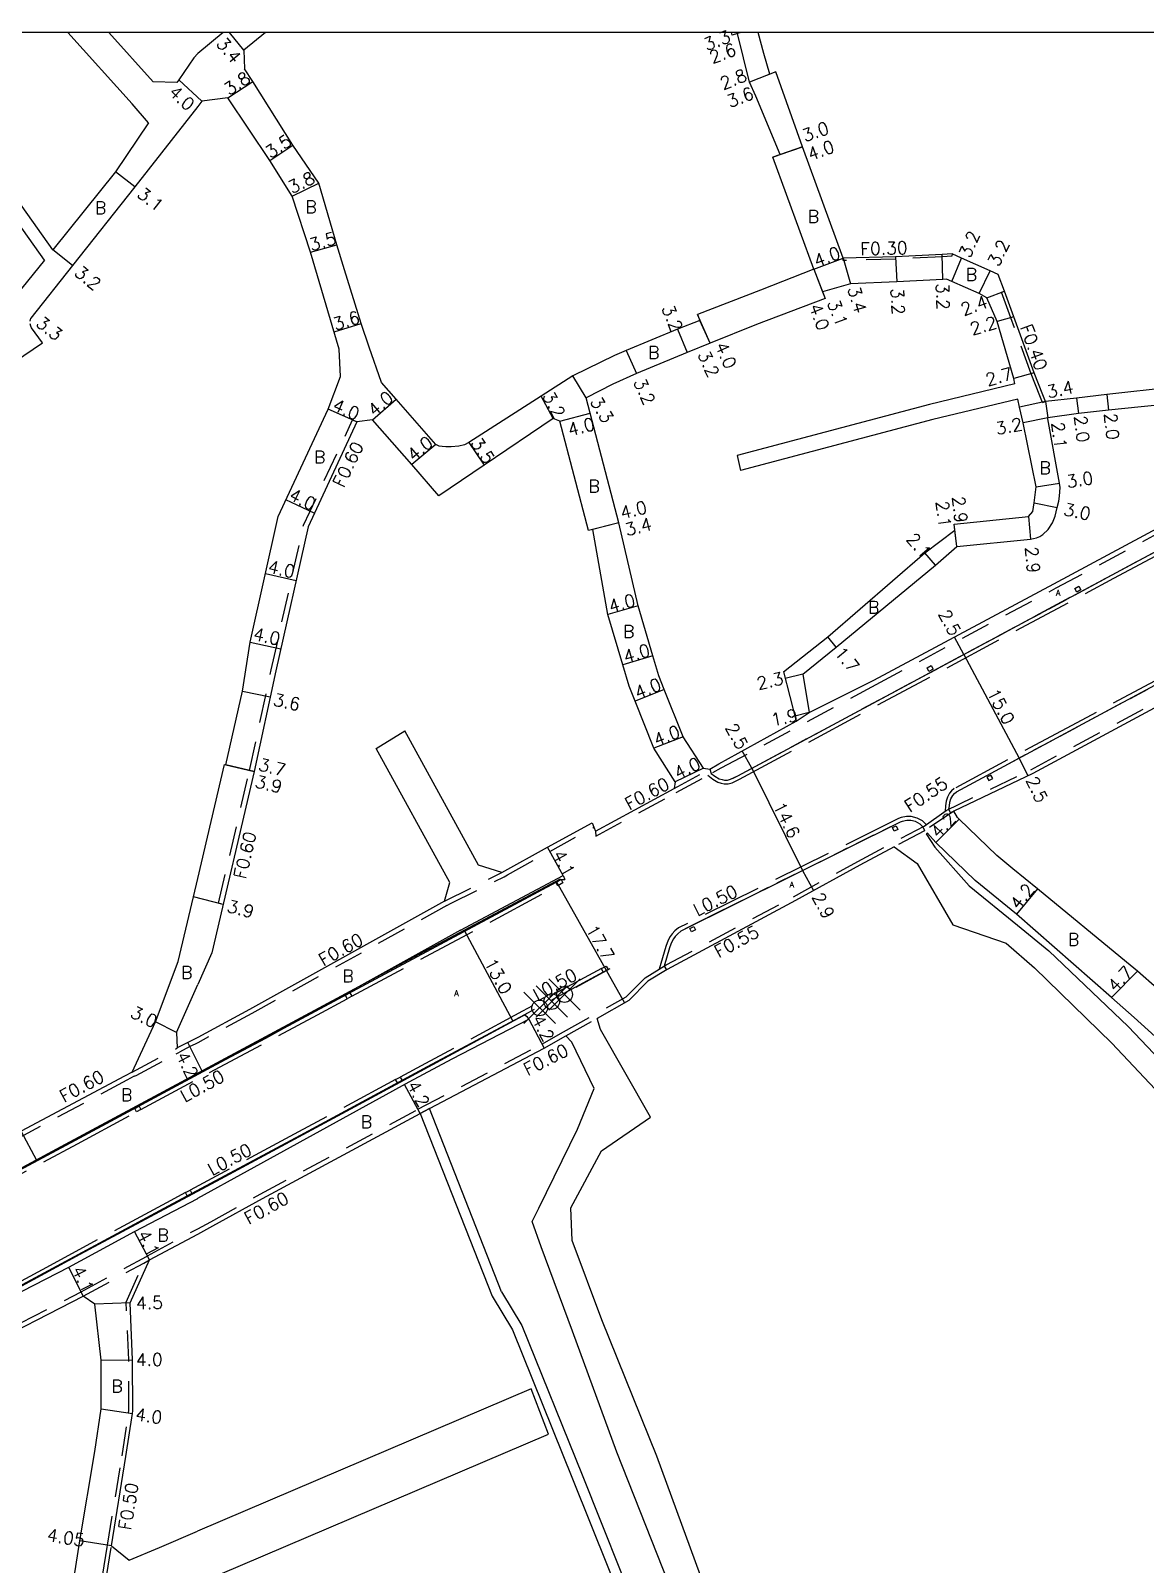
# Model space of a CAD drawing. Header units: metres. Extents: x -4000 to -3200, y -110400 to -109800.
# Drawn here: x -3504 to -3362, y -109995.1 to -109799.8 of the extents above; entities that cross this region are included whole.
import ezdxf

# ---------------------------------------------------------------- set-up
doc = ezdxf.new("R2010")
doc.units = ezdxf.units.M
doc.header["$LTSCALE"] = 2.5
doc.header["$PDMODE"] = 35
doc.header["$PDSIZE"] = 2
for name, pattern in [('2213000', [1.5, 1, -0.5]), ('2227000', [2.5, 2, -0.5]), ('2232000', [2.5, 1.5, -1]), ('2233000', [4, 3, -1]), ('6301000', [1, 0.5, -0.5])]:
    doc.linetypes.add(name, pattern=pattern)
for name, color, linetype in [('2101000', 177, 'Continuous'), ('2102000', 191, 'Continuous'), ('2102001', 191, 'Continuous'), ('2213000', 6, '2213000'), ('2227000', 3, '2227000'), ('2227100', 7, 'Continuous'), ('2232000', 4, '2232000'), ('2233000', 62, '2233000'), ('2235000', 7, 'Continuous'), ('6132000', 1, '6132000'), ('9107000', 111, 'Continuous'), ('9201100', 215, 'Continuous'), ('9201500', 222, 'Continuous'), ('9202100', 82, 'Continuous'), ('9202200', 155, '6301000'), ('9203500', 155, 'Continuous'), ('999', 7, 'Continuous')]:
    doc.layers.add(name, color=color, linetype=linetype)
doc.styles.add('Dm_Anotation', font='txt.shx', dxfattribs={"bigfont": 'pscdm.shx'})
doc.linetypes.add('6132000', pattern='A,1e-07,[100,DM.shx,S=0.25,R=0,X=0,Y=0],0.05,[100,DM.shx,S=0.2,R=0,X=0,Y=0],0.05,[100,DM.shx,S=0.15,R=0,X=0,Y=0],0.05,[100,DM.shx,S=0.1,R=0,X=0,Y=0],0.05,[100,DM.shx,S=0.05,R=0,X=0,Y=0],4.8', length=5)

msp = doc.modelspace()

# ---------------------------------------------------------------- linework, layer by layer
at = {"layer": '2101000'}
for points in [[(-3479.51, -109800), (-3482.74, -109802.65)], [(-3474.12, -109800), (-3476.87, -109802.24)], [(-3412.46, -109806.34), (-3414, -109800.13), (-3414.67, -109800.33), (-3414.76, -109800)], [(-3410.63, -109802.65), (-3411.34, -109800)], [(-3482.74, -109802.65), (-3483.24, -109803.22), (-3485.13, -109806.01), (-3485.4, -109806.36)], [(-3476.87, -109802.24), (-3476.8, -109804.63)], [(-3374.75, -109846.99), (-3375.09, -109846.14), (-3376.2, -109843.33), (-3378.8, -109836.21), (-3380, -109832.94), (-3380.78, -109830.82), (-3381.81, -109830.34), (-3385.47, -109828.75), (-3386.64, -109828.19), (-3387.91, -109828.25), (-3393.87, -109828.55), (-3400.51, -109828.73), (-3405.72, -109814.54), (-3409.11, -109805.02), (-3409.85, -109805.31), (-3410.63, -109802.65)], [(-3404.25, -109830.14), (-3411.05, -109832.81), (-3419.1, -109835.93), (-3418.77, -109836.66), (-3421.63, -109837.78), (-3428.18, -109840.5), (-3429.66, -109841.15), (-3434.95, -109843.71), (-3438.99, -109846.33), (-3448.21, -109852.23), (-3448.78, -109852.5), (-3449.47, -109852.68), (-3450.44, -109852.78), (-3451.15, -109852.75), (-3451.6, -109852.73), (-3451.99, -109852.68), (-3452.42, -109852.46), (-3457.47, -109846.7), (-3459.34, -109844.57), (-3460.92, -109840.06), (-3461.93, -109837.05), (-3464.04, -109830.22), (-3465.01, -109827.04), (-3467.31, -109819.18), (-3470.61, -109814.36), (-3475.74, -109806.25), (-3476.8, -109804.63)], [(-3408.55, -109815.54), (-3411.64, -109808.11), (-3412.46, -109806.34)], [(-3482.74, -109809.42), (-3490.77, -109819.66), (-3498.7, -109829.69), (-3504.02, -109836.4)], [(-3482.74, -109907.76), (-3479.35, -109893.25), (-3479.15, -109893.29), (-3477.02, -109883.87), (-3476.07, -109877.64), (-3472.49, -109861.64), (-3466.11, -109847.96), (-3464.55, -109843.79), (-3464.71, -109840.32), (-3468.37, -109827.99), (-3470.72, -109820.85), (-3473.54, -109816.28), (-3478.92, -109808.33), (-3482.21, -109808.74)], [(-3482.21, -109808.74), (-3482.74, -109809.42)], [(-3489, -109811.51), (-3493.21, -109817.76), (-3501.19, -109827.69)], [(-3409.49, -109815.88), (-3408.55, -109815.54)], [(-3404.25, -109830.14), (-3409.49, -109815.88)], [(-3502.25, -109828.99), (-3506.61, -109834.35), (-3508.35, -109836.47), (-3512.77, -109837.96), (-3514.07, -109838.26), (-3517.94, -109839.03), (-3521.24, -109839.31)], [(-3378.67, -109844.74), (-3378.8, -109844.05), (-3380.92, -109836.82), (-3382.25, -109833.77), (-3383.2, -109833.22), (-3386.7, -109831.7), (-3387.35, -109831.42), (-3387.82, -109831.45), (-3393.71, -109831.74), (-3399.59, -109832), (-3403.16, -109833.04)], [(-3403.16, -109833.04), (-3402.84, -109833.88)], [(-3402.84, -109833.88), (-3411.57, -109837.18), (-3417.46, -109839.58), (-3420.42, -109840.74), (-3426.87, -109843.42), (-3429.86, -109844.77), (-3433.26, -109846.54)], [(-3509.7, -109844.37), (-3502.52, -109839.54), (-3503.9, -109837.6), (-3504, -109837.38), (-3504.07, -109837.1)], [(-3504.09, -109836.77), (-3504.02, -109836.4)], [(-3342.6, -109838.97), (-3348.32, -109841.2), (-3358.49, -109845.16), (-3366.96, -109846.12), (-3370.79, -109846.55), (-3374.75, -109846.99)], [(-3342.08, -109840.7), (-3347.41, -109843.31), (-3351.92, -109845.45), (-3357.83, -109847.78), (-3357.93, -109847.38), (-3357.98, -109847.2), (-3366.74, -109848.11), (-3370.56, -109848.54), (-3374.48, -109849.07)], [(-3429.11, -109862.44), (-3432.76, -109848.49), (-3433.26, -109846.54)], [(-3376.94, -109861.63), (-3376.37, -109861.02), (-3376.22, -109859.9), (-3375.93, -109857.88), (-3377.61, -109849.71), (-3378.07, -109847.7), (-3378.27, -109846.68)], [(-3462.46, -109849.59), (-3468.69, -109862.94), (-3472.79, -109881.3), (-3475.55, -109894.13), (-3480.95, -109917.22), (-3482.74, -109921.26)], [(-3460.48, -109849.34), (-3462.46, -109849.59)], [(-3437.46, -109849.14), (-3446.24, -109855.12), (-3452.05, -109859.03), (-3455.48, -109855.04), (-3460.48, -109849.34)], [(-3436.63, -109849.48), (-3437.46, -109849.14)], [(-3432.98, -109863.43), (-3436.63, -109849.48)], [(-3405.68, -109881.72), (-3401.41, -109878.27), (-3388.75, -109867.86), (-3386.04, -109865.48), (-3376.67, -109864.52), (-3375.9, -109864.36), (-3375.48, -109864.18), (-3375.08, -109863.94), (-3374.41, -109863.3), (-3373.88, -109862.47), (-3373.52, -109861.58), (-3373.28, -109860.5), (-3373.07, -109859.71), (-3372.97, -109859.06), (-3372.91, -109857.94), (-3372.97, -109857.38), (-3374.45, -109849.19), (-3374.48, -109849.07)], [(-3404.86, -109886.6), (-3396.62, -109882.51), (-3373.68, -109870.2), (-3355.34, -109860.36), (-3342.04, -109853.35)], [(-3418.31, -109893.68), (-3420.93, -109889.7), (-3423.32, -109883.68), (-3424.01, -109881.94), (-3424.76, -109879.41), (-3426.66, -109873.04), (-3429.11, -109862.44)], [(-3408.13, -109881.44), (-3402.48, -109876.95), (-3390.13, -109866.28), (-3386.29, -109863.4), (-3386.39, -109862.6), (-3376.94, -109861.63)], [(-3421.92, -109895.42), (-3424.65, -109891.17), (-3427.03, -109885.15), (-3427.79, -109883.26), (-3428.59, -109880.55), (-3430.51, -109874.12), (-3432.4, -109863.28), (-3432.98, -109863.43)], [(-3335.86, -109872.54), (-3342.79, -109876.29), (-3376.39, -109894.37), (-3386.42, -109899.16)], [(-3408.13, -109881.44), (-3406.53, -109887.73)], [(-3405.68, -109881.72), (-3404.86, -109886.6)], [(-3417.52, -109893.82), (-3416.38, -109893.13), (-3406.53, -109887.73)], [(-3418.31, -109893.68), (-3417.52, -109893.82)], [(-3421.92, -109895.42), (-3422.07, -109896.29)], [(-3432.09, -109901.72), (-3422.07, -109896.29)], [(-3385.95, -109899.99), (-3386.42, -109899.16)], [(-3443.99, -109907), (-3438.19, -109903.78), (-3432.51, -109900.67), (-3432.29, -109901.23), (-3432.09, -109901.72)], [(-3346.41, -109934.87), (-3350.09, -109931.36), (-3353.57, -109928.09), (-3360.52, -109921.78), (-3363.06, -109919.56), (-3364.43, -109918.39), (-3375.79, -109909.05), (-3378.91, -109906.51), (-3380.97, -109904.82), (-3385.75, -109900.19), (-3385.95, -109899.99)], [(-3389.79, -109901.99), (-3389.94, -109902.06)], [(-3346.27, -109947.85), (-3349.1, -109941.11), (-3349.64, -109939.65), (-3350.56, -109938.47), (-3353.27, -109935.49), (-3356.8, -109931.5), (-3363.47, -109925.44), (-3366.34, -109922.93), (-3378.45, -109912.31), (-3383.7, -109908.02), (-3388.71, -109903.17), (-3389.79, -109901.99)], [(-3394.02, -109903.73), (-3398.39, -109906.06), (-3406.61, -109910.57), (-3422.95, -109919.33), (-3425.42, -109920.83), (-3427.81, -109923.29), (-3431.88, -109925.57)], [(-3449.26, -109914.32), (-3436.21, -109907.37), (-3436, -109907.87)], [(-3589.24, -109988.6), (-3581.52, -109984.89), (-3573.78, -109981.23), (-3563.7, -109976.06), (-3547.2, -109967.34), (-3525.53, -109955.72), (-3511.41, -109948.1), (-3498.31, -109941.09), (-3481.48, -109932.03), (-3467.73, -109924.66), (-3436.46, -109907.88), (-3436, -109907.87)], [(-3491.1, -109932.42), (-3488.14, -109926.03), (-3485.22, -109918.34), (-3483.28, -109910.07), (-3482.74, -109907.76)], [(-3451.29, -109910.65), (-3476.14, -109924.44), (-3482.74, -109927.99)], [(-3449.26, -109914.32), (-3474.11, -109928.12), (-3482.13, -109932.39), (-3482.74, -109932.72)], [(-3485.45, -109927.35), (-3482.74, -109921.26)], [(-3441.12, -109925.1), (-3453.5, -109931.75), (-3469.68, -109940.47), (-3486.51, -109949.49), (-3501.78, -109957.73), (-3527.55, -109971.58), (-3543.57, -109980.15), (-3552.53, -109985.01), (-3560.01, -109988.85), (-3566.66, -109992.12), (-3573.04, -109995.23), (-3578.56, -109997.81), (-3590.54, -110003.2), (-3590.45, -110003.4)], [(-3441.12, -109925.1), (-3440.8, -109925.32)], [(-3482.74, -109948.5), (-3482.71, -109948.48), (-3476.39, -109944.98), (-3455.83, -109933.67), (-3450.34, -109930.72), (-3440.58, -109925.66), (-3440.8, -109925.32)], [(-3485.45, -109927.35), (-3485.34, -109929.34)], [(-3482.74, -109927.99), (-3484.01, -109928.64), (-3485.34, -109929.34)], [(-3453.24, -109937.06), (-3438.63, -109929.37), (-3435.85, -109927.81)], [(-3491.1, -109932.42), (-3492.05, -109932.92), (-3505.22, -109939.95), (-3510.27, -109942.65), (-3528.52, -109952.24), (-3544.63, -109960.78), (-3546.79, -109961.93)], [(-3482.74, -109932.72), (-3490.07, -109936.62), (-3503.25, -109943.66), (-3508.31, -109946.36), (-3526.56, -109955.96), (-3542.66, -109964.49)], [(-3482.74, -109953.04), (-3480.81, -109951.99), (-3474.5, -109948.5), (-3454.4, -109937.67)], [(-3454.4, -109937.67), (-3445.23, -109960.97)], [(-3444.06, -109960.39), (-3453.24, -109937.06)], [(-3499.14, -109957.27), (-3490.78, -109952.71), (-3482.74, -109948.5)], [(-3488.88, -109956.34), (-3482.74, -109953.04)], [(-3493.74, -109992.76), (-3491.88, -109981.37), (-3491.07, -109975.89), (-3491.02, -109975.57), (-3491.03, -109969.06), (-3491.35, -109961.81), (-3488.88, -109956.34)], [(-3535.2, -109976.51), (-3534.85, -109976.31), (-3524.36, -109970.54), (-3512.49, -109964.11), (-3499.14, -109957.27)], [(-3532.82, -109979.98), (-3522.31, -109974.2), (-3510.57, -109967.74), (-3497.33, -109960.95)], [(-3518.77, -110003.18), (-3506.4, -110022.13), (-3506.22, -110022.4), (-3502.34, -110020.16), (-3501.48, -110015.18), (-3500.08, -110006.72), (-3499.33, -110002.18), (-3497.74, -109992.1), (-3495.83, -109980.75), (-3495.03, -109975.31), (-3495.03, -109969.12), (-3495.84, -109961.97)], [(-3495.84, -109961.97), (-3497.33, -109960.95)], [(-3445.23, -109960.97), (-3442.65, -109965.26), (-3435, -109984.22), (-3428.19, -110001.25), (-3429.92, -110000.42), (-3425.94, -110010.45), (-3419.33, -110027.6), (-3420.38, -110028.08), (-3419.19, -110033.47), (-3413.52, -110047.64)], [(-3444.06, -109960.39), (-3441.48, -109964.68), (-3433.79, -109983.73), (-3426.44, -110002.13), (-3427.63, -110002.67), (-3424.73, -110009.98), (-3417.68, -110028.27), (-3418.89, -110028.83), (-3417.94, -110033.08), (-3412.27, -110047.26)]]:
    msp.add_lwpolyline(points, dxfattribs=at)
at = {"layer": '2102000'}
for points in [[(-3502.25, -109828.99), (-3513, -109813.86), (-3522.44, -109800)], [(-3501.19, -109827.69), (-3511.72, -109812.87), (-3520.49, -109800)], [(-3489, -109811.51), (-3491.11, -109809.07), (-3499.28, -109800)], [(-3485.4, -109806.36), (-3488.4, -109806.28), (-3494.06, -109800)], [(-3378.67, -109844.74), (-3389.54, -109847.36), (-3414.05, -109853.86)], [(-3378.27, -109846.68), (-3389.11, -109849.3), (-3413.62, -109855.8)], [(-3443.99, -109907), (-3446.99, -109906.05), (-3456.38, -109888.95)], [(-3451.29, -109910.65), (-3450.62, -109908.28), (-3460.01, -109891.18)], [(-3389.94, -109902.06), (-3388.85, -109903.77), (-3384.47, -109908.68), (-3378.33, -109913.68), (-3374.35, -109916.98), (-3364.21, -109926.59), (-3354.44, -109936.93), (-3350.58, -109941.3), (-3347.39, -109947.9), (-3341.5, -109959.94), (-3338.1, -109968.51), (-3331.96, -109986.87), (-3328.69, -109998.44), (-3324.62, -110016.45), (-3320.93, -110034.2), (-3320.76, -110041.72)], [(-3394.02, -109903.73), (-3391.1, -109905.84), (-3386.58, -109913.65), (-3379.75, -109915.97), (-3376.14, -109919.15), (-3366.33, -109928.72), (-3356.65, -109938.96), (-3353.1, -109942.98), (-3350.1, -109949.18), (-3344.25, -109961.15), (-3340.92, -109969.53), (-3334.83, -109987.75), (-3331.6, -109999.19), (-3331.12, -110001.3)], [(-3406.9, -110027.24), (-3407.1, -110026.71), (-3416.79, -110001.74), (-3424.28, -109981.34), (-3431.29, -109963.95), (-3435.03, -109953.87), (-3435.23, -109949.72), (-3431.31, -109942.42), (-3425.08, -109938.17), (-3431.42, -109927), (-3431.88, -109925.57)], [(-3405.33, -110042.97), (-3410.84, -110028.12), (-3420.53, -110003.16), (-3429.34, -109980.82), (-3435.01, -109965.4), (-3438.99, -109954.68), (-3440.15, -109951.45), (-3439.29, -109949.74), (-3434.37, -109939.67), (-3432.24, -109934.5), (-3435.1, -109928.62), (-3435.85, -109927.81)], [(-3482.75, -109997.61), (-3438.07, -109978.54), (-3440.29, -109972.76), (-3482.75, -109990.88)], [(-3493.74, -109992.76), (-3491.47, -109994.58), (-3487.59, -109992.95), (-3482.75, -109990.88)]]:
    msp.add_lwpolyline(points, dxfattribs=at)
at = {"layer": '2102001'}
for points in [[(-3414.05, -109853.86), (-3413.62, -109855.8)], [(-3460.01, -109891.18), (-3456.38, -109888.95)]]:
    msp.add_lwpolyline(points, dxfattribs=at)
at = {"layer": '2213000'}
for points in [[(-3417.33, -109894.36), (-3416.86, -109894.72), (-3416.31, -109895.04), (-3415.96, -109895.15), (-3415.63, -109895.22), (-3415.25, -109895.22), (-3414.86, -109895.11), (-3413.95, -109894.67), (-3366.28, -109869.08), (-3342.78, -109856.48), (-3338.9, -109854.42), (-3338.7, -109854.15), (-3338.48, -109853.84), (-3338.23, -109853.46), (-3337.96, -109852.95), (-3337.72, -109852.42), (-3337.42, -109851.53)], [(-3387.09, -109898.92), (-3387, -109898.48), (-3386.95, -109898.02), (-3386.81, -109897.61), (-3386.57, -109897.18), (-3386.36, -109896.93), (-3386.1, -109896.7), (-3370.54, -109888.35), (-3350.47, -109877.58), (-3336.38, -109870.04), (-3335.39, -109869.74), (-3334.46, -109869.53), (-3333.89, -109869.49), (-3333.2, -109869.51), (-3332.68, -109869.57), (-3332.07, -109869.73), (-3331.86, -109869.81)], [(-3390.38, -109901.16), (-3390.73, -109900.82), (-3391.3, -109900.51), (-3391.92, -109900.35), (-3392.4, -109900.37), (-3393.02, -109900.48), (-3393.29, -109900.57), (-3421.22, -109914.45), (-3421.6, -109914.78), (-3421.92, -109915.13), (-3422.13, -109915.43), (-3422.31, -109915.74), (-3422.47, -109916.12), (-3422.63, -109916.57), (-3423.32, -109918.92)]]:
    msp.add_lwpolyline(points, dxfattribs=at)
at = {"layer": '2227000'}
for points in [[(-3376.02, -109874.3), (-3366.28, -109869.08), (-3363.11, -109867.38)], [(-3390.08, -109881.85), (-3379.79, -109876.33)], [(-3398.11, -109886.16), (-3393.28, -109883.57)], [(-3404.08, -109889.37), (-3402.71, -109888.63)], [(-3414.62, -109895), (-3413.95, -109894.67), (-3409.07, -109892.04)], [(-3413.38, -109910.55), (-3421.22, -109914.45)]]:
    msp.add_lwpolyline(points, dxfattribs=at)
at = {"layer": '2227100'}
for p in [(-3436.02, -109922.53, 15.91), (-3439.19, -109924.24, 15.96), (-3437.65, -109923.43, 15.91)]:
    msp.add_point(p, dxfattribs=at)
at = {"layer": '2232000'}
for points in [[(-3432.09, -109901.72), (-3432.04, -109902.36), (-3421.79, -109896.8), (-3417.11, -109894.24), (-3416.08, -109893.67), (-3396.33, -109883.05), (-3373.39, -109870.74), (-3355.05, -109860.9), (-3341.76, -109853.88), (-3337.43, -109851.54), (-3336.74, -109851.17), (-3326.9, -109845.97), (-3323.48, -109844.15), (-3302.24, -109832.65), (-3282.31, -109821.98), (-3281.93, -109821.77), (-3279.41, -109820.35), (-3263.75, -109811.96), (-3255.98, -109807.87), (-3245.49, -109802.41), (-3240.39, -109800)], [(-3386.64, -109828.19), (-3386.7, -109828.49), (-3387.89, -109828.55), (-3393.86, -109828.85), (-3400.51, -109829.03), (-3400.51, -109828.73)], [(-3375.12, -109847.14), (-3375.46, -109846.29), (-3376.57, -109843.48), (-3379.18, -109836.35), (-3380.37, -109833.08), (-3380, -109832.94)], [(-3375.12, -109847.14), (-3374.75, -109846.99)], [(-3480.09, -109910.9), (-3476.14, -109894), (-3473.37, -109881.18), (-3469.26, -109862.74), (-3463.01, -109849.35)], [(-3463.01, -109849.35), (-3462.46, -109849.59)], [(-3436.15, -109927.28), (-3428.16, -109922.82), (-3425.76, -109920.41), (-3423.06, -109918.76), (-3406.87, -109910.09), (-3398.66, -109905.57), (-3390.21, -109901.07), (-3387.4, -109899.08), (-3376.64, -109893.9), (-3343.04, -109875.82)], [(-3406.53, -109887.73), (-3404.86, -109886.6)], [(-3422.07, -109896.29), (-3417.52, -109893.82)], [(-3386.42, -109899.16), (-3390.16, -109901.67)], [(-3443.72, -109907.54), (-3443.3, -109907.3), (-3437.9, -109904.3), (-3432.29, -109901.23)], [(-3390.16, -109901.67), (-3394.02, -109903.73)], [(-3451.29, -109910.65), (-3443.99, -109907)], [(-3451, -109911.18), (-3450.54, -109910.95), (-3443.72, -109907.54)], [(-3451, -109911.18), (-3475.85, -109924.96), (-3482.74, -109928.68)], [(-3479.51, -109911.05), (-3480.09, -109910.9)], [(-3435.85, -109927.81), (-3431.88, -109925.57)], [(-3482.74, -109928.68), (-3483.08, -109928.84), (-3483.73, -109929.17), (-3485.06, -109929.87)], [(-3454.69, -109937.15), (-3438.91, -109928.85), (-3436.15, -109927.28)], [(-3491.1, -109932.42), (-3485.34, -109929.34)], [(-3490.82, -109932.94), (-3490.6, -109932.83), (-3485.47, -109930.09), (-3485.06, -109929.87)], [(-3490.82, -109932.94), (-3491.77, -109933.45), (-3504.94, -109940.48), (-3509.99, -109943.18), (-3528.24, -109952.77), (-3544.35, -109961.31), (-3546.46, -109962.43)], [(-3482.74, -109952.36), (-3481.09, -109951.47), (-3474.79, -109947.97), (-3454.69, -109937.15)], [(-3453.24, -109937.06), (-3454.4, -109937.67)], [(-3489.16, -109955.81), (-3483.15, -109952.57), (-3482.74, -109952.36)], [(-3497.61, -109960.42), (-3489.28, -109955.88), (-3489.16, -109955.81)], [(-3497.33, -109960.95), (-3489.61, -109956.74), (-3488.88, -109956.34)], [(-3494.23, -109992.68), (-3492.37, -109981.29), (-3491.57, -109975.82), (-3491.52, -109975.53), (-3491.53, -109969.07), (-3491.85, -109961.71), (-3489.61, -109956.74)], [(-3533.02, -109979.41), (-3510.85, -109967.21), (-3497.61, -109960.42)], [(-3495.88, -110002.74), (-3495.85, -110002.55), (-3494.28, -109992.94), (-3494.23, -109992.68)], [(-3495.39, -110002.82), (-3493.74, -109992.76)]]:
    msp.add_lwpolyline(points, dxfattribs=at)
at = {"layer": '2233000'}
for points in [[(-3417.76, -109894.58), (-3417.15, -109895.12), (-3416.5, -109895.48), (-3416.08, -109895.62), (-3415.68, -109895.71), (-3415.19, -109895.7), (-3414.68, -109895.57), (-3413.73, -109895.1), (-3366.05, -109869.51), (-3342.55, -109856.91), (-3338.59, -109854.8), (-3338.31, -109854.44), (-3338.07, -109854.11), (-3337.81, -109853.7), (-3337.52, -109853.17), (-3337.26, -109852.6), (-3336.91, -109851.53), (-3336.91, -109851.26)], [(-3331.52, -109869.42), (-3331.91, -109869.26), (-3332.58, -109869.08), (-3333.16, -109869.01), (-3333.9, -109868.99), (-3334.54, -109869.04), (-3335.08, -109869.16), (-3336.57, -109869.59), (-3350.7, -109877.15), (-3370.77, -109887.92), (-3386.38, -109896.29), (-3386.71, -109896.59), (-3386.97, -109896.9), (-3387.26, -109897.41), (-3387.43, -109897.92), (-3387.49, -109898.49), (-3387.55, -109899.16)], [(-3389.95, -109900.89), (-3390.43, -109900.41), (-3391.12, -109900.05), (-3391.87, -109899.85), (-3392.46, -109899.87), (-3393.14, -109899.99), (-3393.48, -109900.11), (-3421.5, -109914.04), (-3421.95, -109914.42), (-3422.31, -109914.82), (-3422.55, -109915.16), (-3422.76, -109915.51), (-3422.94, -109915.94), (-3423.11, -109916.42), (-3423.95, -109919.3)], [(-3463.13, -109922.76), (-3436.89, -109908.68)], [(-3431.32, -109919.23), (-3441.36, -109924.66), (-3453.73, -109931.31), (-3456.95, -109933.04)], [(-3431.08, -109919.67), (-3441.12, -109925.1)], [(-3489.98, -109937.18), (-3481.24, -109932.47), (-3467.5, -109925.1), (-3463.7, -109923.06)], [(-3457.54, -109933.36), (-3469.92, -109940.03), (-3483.72, -109947.43)], [(-3516.73, -109951.54), (-3511.17, -109948.55), (-3498.07, -109941.53), (-3490.53, -109937.47)], [(-3484.32, -109947.75), (-3486.74, -109949.05), (-3502.02, -109957.29), (-3507.95, -109960.48)]]:
    msp.add_lwpolyline(points, dxfattribs=at)
at = {"layer": '2235000'}
for points in [[(-3371.03, -109870.8), (-3370.5, -109870.52), (-3370.26, -109870.98), (-3370.78, -109871.26)], [(-3389.85, -109880.9), (-3389.31, -109880.61), (-3389.06, -109881.07), (-3389.6, -109881.37)], [(-3381.72, -109894.58), (-3382.22, -109894.85), (-3381.99, -109895.29), (-3381.48, -109895.02)], [(-3394.26, -109901.27), (-3393.8, -109901.05), (-3393.58, -109901.49), (-3394.03, -109901.72)], [(-3436.22, -109908.32), (-3436.89, -109908.68), (-3437.12, -109908.24), (-3436.46, -109907.88)], [(-3420.08, -109914.11), (-3419.56, -109913.85), (-3419.33, -109914.3), (-3419.86, -109914.56)], [(-3430.47, -109919.34), (-3431.08, -109919.67), (-3431.32, -109919.23), (-3430.71, -109918.9)], [(-3463.13, -109922.76), (-3463.7, -109923.06), (-3463.94, -109922.62), (-3463.37, -109922.31)], [(-3456.71, -109933.48), (-3457.3, -109933.8), (-3457.54, -109933.36), (-3456.95, -109933.04)], [(-3489.98, -109937.18), (-3490.53, -109937.47), (-3490.77, -109937.03), (-3490.22, -109936.74)], [(-3484.32, -109947.75), (-3483.72, -109947.43), (-3483.49, -109947.87), (-3484.09, -109948.19)]]:
    msp.add_lwpolyline(points, close=True, dxfattribs=at)
at = {"layer": '6132000'}
for points in [[(-3436.56, -109907.83), (-3457.12, -109918.81), (-3500.17, -109941.95), (-3539.29, -109962.99), (-3559.47, -109973.73), (-3568.69, -109978.54), (-3581.91, -109985.04)], [(-3434.54, -109921.61), (-3430.2, -109919.23)], [(-3578.78, -109998.16), (-3573.43, -109995.56), (-3557.14, -109987.55), (-3543.37, -109980.11), (-3532.57, -109974.37), (-3515.12, -109965.01), (-3497.7, -109955.62), (-3479.78, -109945.99), (-3462.7, -109936.8), (-3440.85, -109924.99)]]:
    msp.add_lwpolyline(points, dxfattribs=at)
at = {"layer": '9107000'}
for points in [[(-3417.52, -109893.82), (-3417.33, -109894.36), (-3416.86, -109894.72), (-3416.31, -109895.04), (-3415.96, -109895.15), (-3415.63, -109895.22), (-3415.25, -109895.22), (-3414.86, -109895.11), (-3413.95, -109894.67), (-3366.28, -109869.08), (-3342.78, -109856.48), (-3338.9, -109854.42), (-3338.7, -109854.15), (-3338.48, -109853.84), (-3338.23, -109853.46), (-3337.96, -109852.95), (-3337.72, -109852.42), (-3337.42, -109851.53)], [(-3386.42, -109899.16), (-3386.84, -109899.39), (-3387.09, -109898.92), (-3387, -109898.48), (-3386.95, -109898.02), (-3386.81, -109897.61), (-3386.57, -109897.18), (-3386.36, -109896.93), (-3386.1, -109896.7), (-3370.54, -109888.35), (-3350.47, -109877.58), (-3336.38, -109870.04), (-3335.39, -109869.74), (-3334.46, -109869.53), (-3333.89, -109869.49), (-3333.2, -109869.51), (-3332.68, -109869.57), (-3332.07, -109869.73), (-3331.86, -109869.81)], [(-3390.16, -109901.67), (-3390.12, -109901.65), (-3390.38, -109901.16), (-3390.73, -109900.82), (-3391.3, -109900.51), (-3391.92, -109900.35), (-3392.4, -109900.37), (-3393.02, -109900.48), (-3393.29, -109900.57), (-3421.22, -109914.45), (-3421.6, -109914.78), (-3421.92, -109915.13), (-3422.13, -109915.43), (-3422.31, -109915.74), (-3422.47, -109916.12), (-3422.63, -109916.57), (-3423.32, -109918.92), (-3423.03, -109919.38)]]:
    msp.add_lwpolyline(points, dxfattribs=at)
at = {"layer": '9201100'}
for points in [[(-3476.87, -109802.24), (-3478.71, -109800)], [(-3413.55, -109800), (-3414.67, -109800.33)], [(-3413.55, -109800), (-3414, -109800.13)], [(-3409.11, -109805.02), (-3412.46, -109806.34)], [(-3409.85, -109805.31), (-3412.46, -109806.34)], [(-3482.21, -109808.74), (-3485.13, -109806.01)], [(-3478.92, -109808.33), (-3475.74, -109806.25)], [(-3473.54, -109816.28), (-3470.61, -109814.36)], [(-3405.72, -109814.54), (-3409.49, -109815.88)], [(-3408.55, -109815.54), (-3405.72, -109814.54)], [(-3490.77, -109819.66), (-3493.21, -109817.76)], [(-3470.72, -109820.85), (-3467.31, -109819.18)], [(-3468.37, -109827.99), (-3465.01, -109827.04)], [(-3498.7, -109829.69), (-3501.19, -109827.69)], [(-3404.25, -109830.14), (-3400.51, -109828.73)], [(-3400.51, -109828.73), (-3399.59, -109832)], [(-3393.87, -109828.55), (-3393.71, -109831.74)], [(-3387.82, -109831.45), (-3387.91, -109828.25)], [(-3386.7, -109831.7), (-3385.47, -109828.75)], [(-3404.25, -109830.14), (-3403.16, -109833.04)], [(-3404.25, -109830.14), (-3402.84, -109833.88)], [(-3383.2, -109833.22), (-3381.81, -109830.34)], [(-3382.25, -109833.77), (-3380, -109832.94)], [(-3465.36, -109838.14), (-3461.93, -109837.05)], [(-3417.46, -109839.58), (-3419.1, -109835.93)], [(-3417.46, -109839.58), (-3418.77, -109836.66)], [(-3378.8, -109836.21), (-3380.92, -109836.82)], [(-3421.63, -109837.78), (-3420.42, -109840.74)], [(-3428.18, -109840.5), (-3426.87, -109843.42)], [(-3433.26, -109846.54), (-3434.95, -109843.71)], [(-3376.2, -109843.33), (-3378.8, -109844.05)], [(-3460.48, -109849.34), (-3457.47, -109846.7)], [(-3437.46, -109849.14), (-3438.99, -109846.33)], [(-3370.79, -109846.55), (-3370.56, -109848.54)], [(-3366.96, -109846.12), (-3366.74, -109848.11)], [(-3462.46, -109849.59), (-3466.11, -109847.96)], [(-3436.63, -109849.48), (-3432.76, -109848.49)], [(-3374.75, -109846.99), (-3378.07, -109847.7)], [(-3374.75, -109846.99), (-3374.48, -109849.07)], [(-3374.48, -109849.07), (-3377.61, -109849.71)], [(-3452.42, -109852.46), (-3455.48, -109855.04)], [(-3448.21, -109852.23), (-3446.24, -109855.12)], [(-3375.93, -109857.88), (-3372.97, -109857.38)], [(-3467.89, -109861.23), (-3471.52, -109859.54)], [(-3376.22, -109859.9), (-3373.28, -109860.5)], [(-3429.11, -109862.44), (-3432.98, -109863.43)], [(-3429.11, -109862.44), (-3432.4, -109863.28)], [(-3386.04, -109865.48), (-3386.39, -109862.6)], [(-3376.94, -109861.63), (-3376.67, -109864.52)], [(-3386.04, -109865.48), (-3386.29, -109863.4)], [(-3388.75, -109867.86), (-3390.13, -109866.28)], [(-3470.22, -109869.82), (-3474.13, -109868.95)], [(-3426.66, -109873.04), (-3430.51, -109874.12)], [(-3476.07, -109877.64), (-3472.16, -109878.51)], [(-3401.41, -109878.27), (-3402.48, -109876.95)], [(-3424.76, -109879.41), (-3428.59, -109880.55)], [(-3405.68, -109881.72), (-3407.91, -109882.29)], [(-3477.02, -109883.87), (-3473.5, -109884.63)], [(-3423.32, -109883.68), (-3427.03, -109885.15)], [(-3404.86, -109886.6), (-3406.7, -109887.07)], [(-3420.93, -109889.7), (-3424.65, -109891.17)], [(-3479.35, -109893.25), (-3475.55, -109894.13)], [(-3475.55, -109894.13), (-3479.15, -109893.29)], [(-3418.31, -109893.68), (-3421.92, -109895.42)], [(-3385.75, -109900.19), (-3388.71, -109903.17)], [(-3436.21, -109907.37), (-3438.19, -109903.78)], [(-3375.79, -109909.05), (-3378.45, -109912.31)], [(-3479.51, -109911.05), (-3483.28, -109910.07)], [(-3363.06, -109919.56), (-3366.34, -109922.93)], [(-3485.45, -109927.35), (-3488.14, -109926.03)], [(-3440.58, -109925.66), (-3438.63, -109929.37)], [(-3482.13, -109932.39), (-3484.01, -109928.64)], [(-3454.4, -109937.67), (-3456.42, -109934)], [(-3503.25, -109943.66), (-3505.22, -109939.95)], [(-3488.88, -109956.34), (-3490.78, -109952.71)], [(-3497.33, -109960.95), (-3499.14, -109957.27)], [(-3491.35, -109961.81), (-3495.84, -109961.97)], [(-3495.03, -109969.12), (-3491.03, -109969.06)], [(-3495.03, -109975.31), (-3491.07, -109975.89)], [(-3493.74, -109992.76), (-3497.74, -109992.1)]]:
    msp.add_lwpolyline(points, dxfattribs=at)
at = {"layer": '9201100', "flags": 128}
for points in [[(-3385.17, -109879.22), (-3386.36, -109877)], [(-3385.17, -109879.22), (-3378.1, -109892.41)], [(-3412.18, -109893.71), (-3413.39, -109891.49)], [(-3412.18, -109893.71), (-3405.7, -109906.74)], [(-3378.1, -109892.41), (-3377.01, -109894.67)], [(-3405.7, -109906.74), (-3404.29, -109909.3)], [(-3437.04, -109908.19), (-3428.38, -109923.61)], [(-3442.59, -109925.89), (-3448.72, -109914.46)]]:
    msp.add_lwpolyline(points, dxfattribs=at)
at = {"layer": '9202200'}
msp.add_lwpolyline([(-3454.4, -109937.67), (-3453.24, -109937.06)], dxfattribs=at)
at = {"layer": '999'}
msp.add_lwpolyline([(-4000, -110400), (-3200, -110400), (-3200, -109800), (-4000, -109800)], close=True, dxfattribs=at)

# ---------------------------------------------------------------- texts
at = {"layer": '9201500', "style": 'Dm_Anotation'}
for s, rotation, p in [('3.3', 20.4625, (-3417.92, -109802.36)), ('3.4', 309.4348, (-3480.47, -109801.44)), ('2.6', 20.4625, (-3417.2, -109803.99)), ('3.8', 33.2005, (-3478.73, -109808.08)), ('2.8', 21.4272, (-3415.83, -109807.32)), ('4.0', 317.0113, (-3486.57, -109807.76)), ('3.6', 21.4272, (-3414.94, -109809.61)), ('3.0', 19.5856, (-3405.4, -109813.96)), ('3.5', 33.2152, (-3473.47, -109816.11)), ('4.0', 19.5856, (-3404.72, -109816.32)), ('3.8', 25.9079, (-3470.74, -109820.57)), ('3.1', 322.0265, (-3490.59, -109820.82)), ('3.5', 15.8325, (-3468.26, -109827.85)), ('3.2', 67.3818, (-3384.38, -109828.85)), ('4.0', 20.7073, (-3403.91, -109829.91)), ('3.2', 64.2719, (-3380.75, -109829.96)), ('3.2', 321.275, (-3498.57, -109830.81)), ('3.4', 285.7063, (-3399.99, -109832.57)), ('3.2', 272.92, (-3394.47, -109832.58)), ('3.2', 271.5405, (-3388.69, -109831.92)), ('3.2', 292.2, (-3423.68, -109835.08)), ('4.0', 290.6765, (-3404.93, -109834.9)), ('3.1', 290.6765, (-3402.59, -109834.39)), ('2.4', 20.085, (-3385.19, -109836.1)), ('3.3', 321.6031, (-3503.48, -109837.26)), ('3.6', 17.5938, (-3465.2, -109837.98)), ('2.2', 16.1365, (-3384.09, -109838.57)), ('3.2', 294.1674, (-3419.1, -109840.97)), ('4.0', 294.1674, (-3416.9, -109839.87)), ('2.7', 15.4661, (-3382.12, -109845.05)), ('3.2', 294.1667, (-3427.27, -109844.48)), ('3.4', 12.0182, (-3374.42, -109846.6)), ('4.0', 335.8669, (-3465.71, -109848.03)), ('4.0', 41.3072, (-3460.24, -109849)), ('3.2', 298.3722, (-3438.9, -109846.28)), ('3.3', 300.8551, (-3432.82, -109846.99)), ('2.0', 276.1743, (-3367.31, -109848.54)), ('4.0', 14.3883, (-3435.37, -109851.41)), ('3.2', 11.4706, (-3380.95, -109851.27)), ('2.1', 277.324, (-3374.03, -109849.7)), ('2.0', 276.4451, (-3371.12, -109848.86)), ('4.0', 40.1176, (-3455.23, -109854.7)), ('3.5', 304.2727, (-3448.05, -109852.3)), ('3.0', 9.5219, (-3371.95, -109858.02)), ('4.0', 333.6916, (-3471.28, -109859.43)), ('4.0', 14.3651, (-3428.69, -109862.01)), ('2.1', 276.9103, (-3388.74, -109859.74)), ('2.9', 276.9103, (-3386.67, -109859.15)), ('3.0', 348.5794, (-3372.55, -109861.46)), ('3.4', 14.3651, (-3428.09, -109864.15)), ('2.1', 311.2533, (-3392.6, -109864.58)), ('2.9', 275.3712, (-3377.37, -109865.54)), ('4.0', 347.6632, (-3473.92, -109868.76)), ('4.0', 15.5854, (-3430.15, -109873.92)), ('2.5', 298.2024, (-3388.47, -109874.02)), ('4.0', 347.8542, (-3475.77, -109877.33)), ('4.0', 16.6033, (-3428.24, -109880.34)), ('1.7', 309.2681, (-3401.75, -109879.04)), ('2.3', 12.6272, (-3411.35, -109883.74)), ('4.0', 21.6388, (-3426.7, -109884.91)), ('15.0', 298.2126, (-3382.27, -109884.09)), ('3.6', 348.0421, (-3473.24, -109885.7)), ('1.9', 12.0537, (-3409.53, -109888.38)), ('4.0', 21.6353, (-3424.31, -109890.93)), ('2.5', 298.7767, (-3415.6, -109888.52)), ('3.7', 346.2442, (-3475.12, -109893.94)), ('4.0', 25.6837, (-3421.6, -109895.15)), ('3.9', 346.2442, (-3475.56, -109896.11)), ('2.5', 295.5311, (-3377.31, -109895.21)), ('14.6', 296.4334, (-3409.51, -109898.51)), ('4.2', 45.2527, (-3388.43, -109902.74)), ('4.1', 298.8591, (-3437.62, -109904.68)), ('4.2', 50.7805, (-3378.21, -109911.86)), ('3.9', 345.4391, (-3479.14, -109911.97)), ('2.9', 298.7981, (-3404.59, -109910.09)), ('17.7', 299.3172, (-3433.36, -109914.22)), ('13.0', 298.2089, (-3446.3, -109918.45)), ('4.7', 45.7114, (-3365.89, -109922.32)), ('3.0', 333.9339, (-3491.46, -109925.33)), ('4.2', 297.755, (-3440.26, -109925.67)), ('4.2', 296.6034, (-3485.56, -109930.31)), ('4.2', 298.6845, (-3456.17, -109934.07)), ('4.1', 297.6463, (-3490.52, -109953.06)), ('4.1', 296.2433, (-3498.84, -109957.61)), ('4.5', 2.0454, (-3490.58, -109962.65)), ('4.0', 0.8772, (-3490.62, -109969.85)), ('4.0', 351.6141, (-3490.79, -109976.74)), ('4.05', 350.7117, (-3502.03, -109992.1))]:
    msp.add_text(s, height=1.6, rotation=rotation, dxfattribs=at).set_placement(p)
at = {"layer": '9202100', "style": 'Dm_Anotation'}
for s, height, p in [('B', 1.6, (-3495.84, -109823.13)), ('B', 1.6, (-3469.03, -109823.01)), ('B', 1.6, (-3405.03, -109824.23)), ('B', 1.6, (-3384.91, -109831.62)), ('B', 1.6, (-3425.38, -109841.56)), ('B', 1.6, (-3467.93, -109854.87)), ('B', 1.6, (-3375.53, -109856.24)), ('B', 1.6, (-3432.98, -109858.58)), ('A', 0.75, (-3373.42, -109871.74, 14.66)), ('B', 1.6, (-3397.37, -109874.01)), ('B', 1.6, (-3428.57, -109877.09)), ('A', 0.75, (-3407.35, -109908.91, 14.83)), ('B', 1.6, (-3371.91, -109916.32)), ('B', 1.6, (-3484.85, -109920.53)), ('B', 1.6, (-3464.33, -109920.97)), ('A', 0.75, (-3450.07, -109922.74, 15.45)), ('B', 1.6, (-3492.53, -109936.12)), ('B', 1.6, (-3461.98, -109939.55)), ('B', 1.6, (-3487.87, -109953.97)), ('B', 1.6, (-3493.74, -109973.21))]:
    msp.add_text(s, height=height, dxfattribs=at).set_placement(p)
at = {"layer": '9203500', "style": 'Dm_Anotation'}
for s, rotation, p in [('F0.30', 1.5436, (-3398.33, -109828.36)), ('F0.40', 290.0763, (-3378.04, -109837.53)), ('F0.60', 64.2491, (-3464.17, -109858.07)), ('F0.60', 28.4744, (-3427.78, -109899.09)), ('F0.55', 33.8416, (-3392.05, -109899.4)), ('F0.60', 76.7997, (-3476.62, -109907.9)), ('L0.50', 26.4334, (-3419.13, -109912.58)), ('F0.60', 29.0258, (-3466.76, -109918.96)), ('F0.55', 28.1715, (-3416.39, -109917.91)), ('L0.50', 28.4145, (-3439.49, -109923.37)), ('F0.60', 27.0784, (-3440.71, -109932.91)), ('F0.60', 28.0956, (-3499.79, -109936.34)), ('L0.50', 28.2869, (-3484.41, -109936.28)), ('L0.50', 28.1958, (-3480.93, -109945.64)), ('F0.60', 29.0006, (-3476.24, -109951.89)), ('F0.50', 80.7122, (-3491.26, -109990.83))]:
    msp.add_text(s, height=1.6, rotation=rotation, dxfattribs=at).set_placement(p)

doc.saveas('drawing.dxf')
